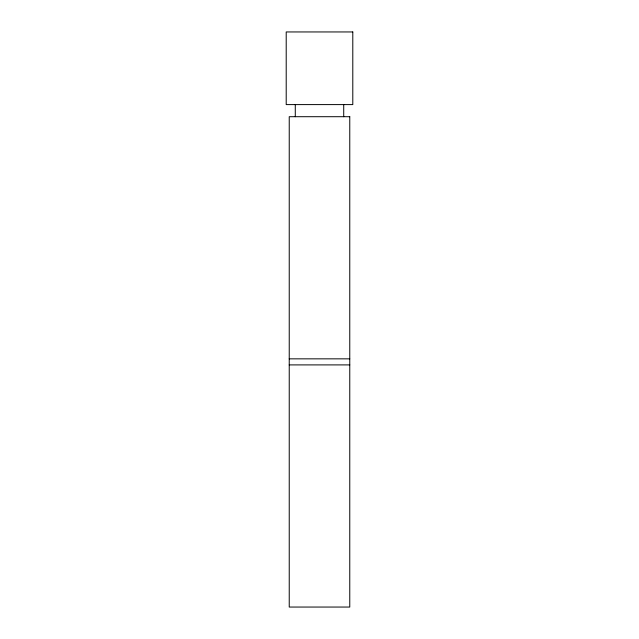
<?xml version="1.0" encoding="UTF-8"?>
<svg xmlns="http://www.w3.org/2000/svg" width="639" height="639" viewBox="0 0 639 639"><rect width="100%" height="100%" fill="white"/><g stroke="black" fill="none" stroke-linecap="round" stroke-linejoin="round"><path stroke-width="0.96" d="M289.235 358.846L349.765 358.846M289.235 364.901L349.765 364.901M343.718 104.596L343.718 116.705M295.282 104.596L295.282 116.705M352.792 31.95L286.208 31.95L286.208 104.596L352.792 104.596L352.792 31.95M349.765 116.705L289.235 116.705L289.235 607.05L349.765 607.05L349.765 116.705"/></g></svg>
